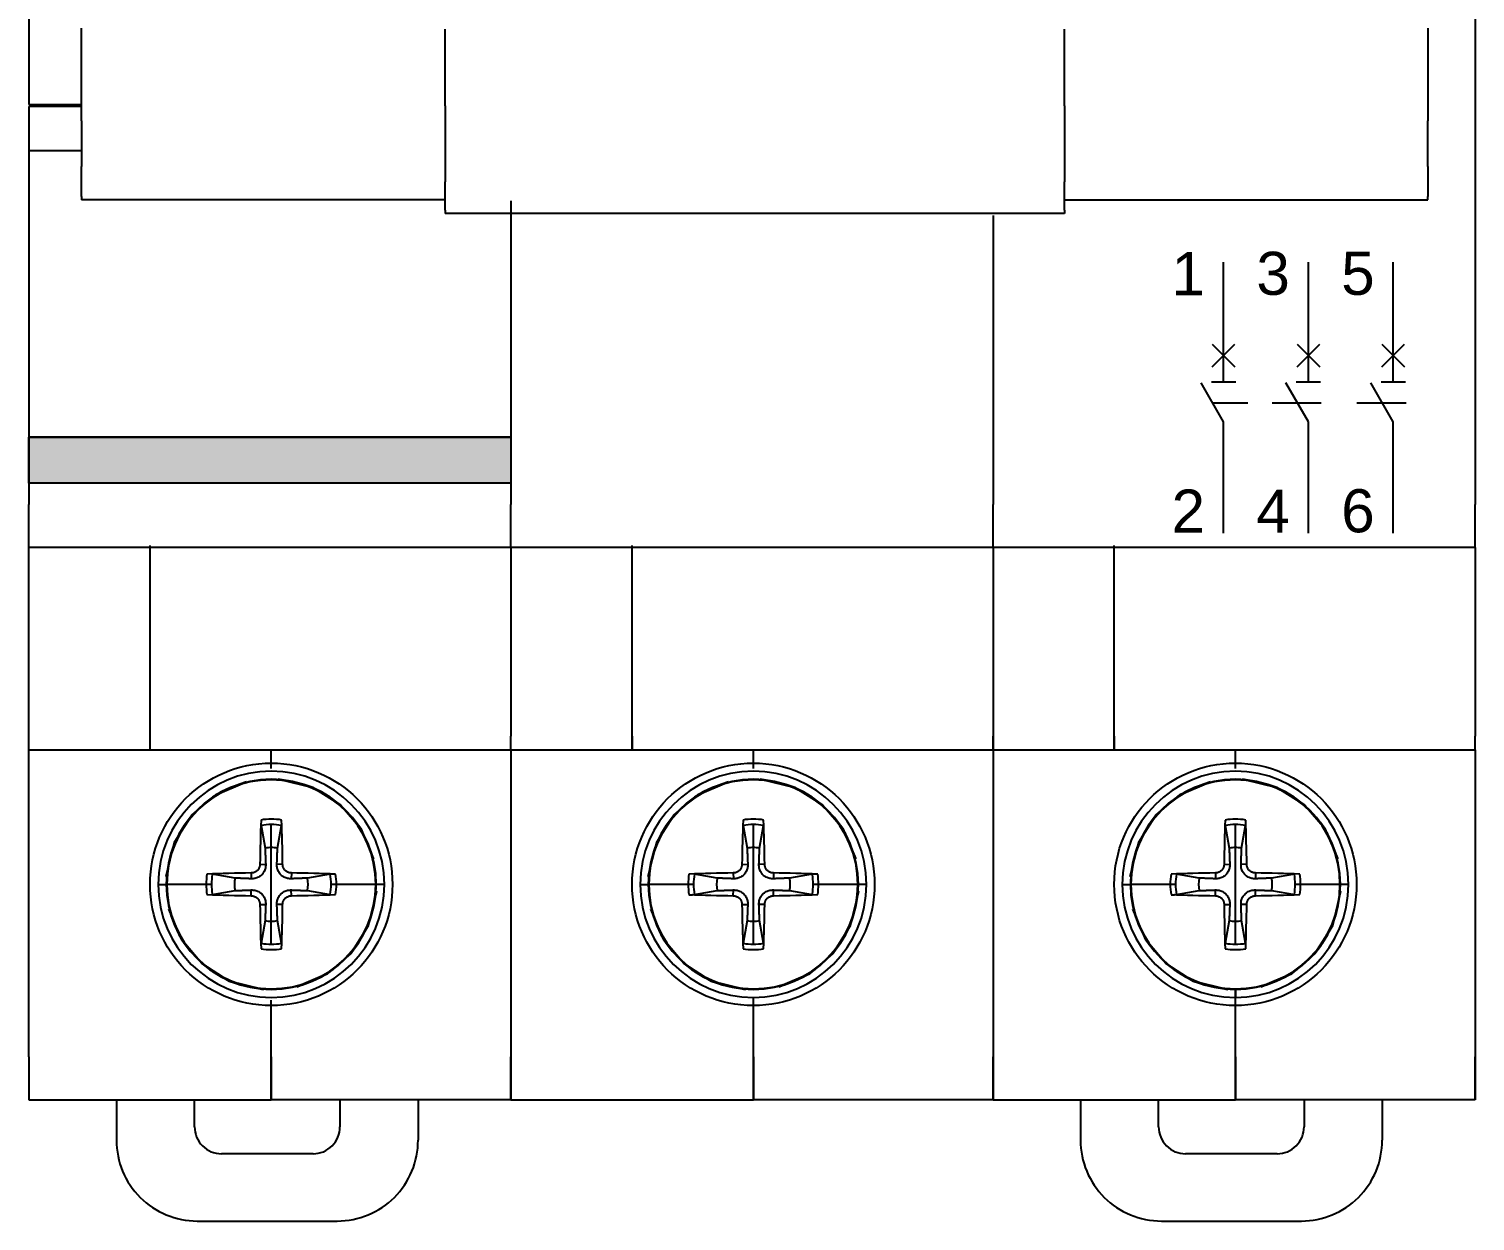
# Model space of a CAD drawing. Header units: inches. Extents: x 274.5 to 328.2, y 101.7 to 190.1.
# Drawn here: x 274.5 to 328.2, y 101.7 to 146 of the extents above; entities that cross this region are included whole.
import ezdxf

# ---------------------------------------------------------------- set-up
doc = ezdxf.new("R2010")
doc.units = ezdxf.units.IN
doc.header["$MEASUREMENT"] = 0
doc.styles.get("Standard").update_dxf_attribs({"font": 'arial.ttf'})

msp = doc.modelspace()

# ---------------------------------------------------------------- hatches: boundary and pattern name
msp.add_hatch(color=256).paths.add_polyline_path([(292.402, 130.838), (274.502, 130.838), (274.502, 129.138), (292.402, 129.138)])

# ---------------------------------------------------------------- linework, layer by layer
for p, q in [((274.502, 155.572), (274.502, 143.195)), ((328.202, 155.588), (328.202, 139.612)), ((276.452, 142.588), (276.452, 146.029)), ((289.952, 143.138), (289.952, 145.984)), ((312.952, 143.138), (312.952, 145.984)), ((326.452, 146.029), (326.452, 142.588)), ((274.502, 143.195), (276.452, 143.195)), ((274.502, 143.119), (274.502, 141.473)), ((276.452, 143.119), (274.502, 143.119)), ((289.952, 143.138), (289.952, 140.315)), ((312.952, 143.138), (312.952, 140.315)), ((276.452, 142.588), (276.452, 142.226)), ((326.452, 142.226), (326.452, 142.588)), ((276.452, 142.226), (276.452, 141.228)), ((326.452, 141.228), (326.452, 142.226)), ((276.452, 141.473), (274.502, 141.473)), ((274.502, 141.473), (274.502, 128.338)), ((274.502, 141.473), (274.502, 128.338)), ((276.452, 141.228), (276.452, 140.884)), ((276.452, 139.774), (276.452, 140.884)), ((326.452, 140.884), (326.452, 141.228)), ((326.452, 140.884), (326.452, 139.774)), ((289.952, 139.262), (289.952, 140.315)), ((312.952, 139.262), (312.952, 140.315)), ((276.452, 139.774), (276.452, 139.65)), ((289.952, 139.65), (276.452, 139.65)), ((312.952, 139.65), (326.452, 139.65)), ((326.452, 139.65), (326.452, 139.774)), ((289.952, 139.262), (289.952, 139.138)), ((312.952, 139.138), (289.952, 139.138)), ((292.402, 139.612), (292.402, 128.338)), ((292.402, 139.138), (292.402, 128.338)), ((292.402, 139.138), (292.402, 128.338)), ((312.952, 139.262), (312.952, 139.138)), ((328.202, 139.612), (328.202, 128.338)), ((310.302, 139.065), (310.302, 128.338)), ((318.863, 132.892), (318.863, 137.332)), ((322.013, 132.892), (322.013, 137.332)), ((325.163, 132.892), (325.163, 137.332)), ((328.202, 136.526), (328.202, 132.633)), ((318.445, 134.288), (319.282, 133.452)), ((318.445, 133.452), (319.282, 134.288)), ((321.595, 134.288), (322.432, 133.452)), ((321.595, 133.452), (322.432, 134.288)), ((324.745, 133.452), (325.582, 134.288)), ((324.745, 134.288), (325.582, 133.452)), ((318.863, 131.403), (318.026, 132.854)), ((318.413, 132.892), (319.313, 132.892)), ((322.013, 131.403), (321.176, 132.854)), ((321.563, 132.892), (322.463, 132.892)), ((325.163, 131.403), (324.326, 132.854)), ((324.713, 132.892), (325.613, 132.892)), ((319.766, 132.108), (318.457, 132.108)), ((322.491, 132.108), (320.666, 132.108)), ((325.641, 132.108), (323.816, 132.108)), ((318.863, 127.274), (318.863, 131.403)), ((322.013, 127.274), (322.013, 131.403)), ((325.163, 127.274), (325.163, 131.403)), ((292.402, 130.838), (274.502, 130.838)), ((274.502, 126.738), (274.502, 128.338)), ((274.502, 126.738), (274.502, 128.338)), ((292.402, 126.738), (292.402, 128.338)), ((292.402, 126.738), (292.402, 128.338)), ((292.402, 126.738), (292.402, 128.338)), ((310.302, 126.738), (310.302, 128.338)), ((328.202, 126.738), (328.202, 128.338)), ((274.502, 119.738), (274.502, 127.538)), ((292.402, 126.738), (274.502, 126.738)), ((279.002, 119.738), (279.002, 126.821)), ((292.402, 126.738), (292.402, 119.738)), ((310.302, 126.738), (292.402, 126.738)), ((296.902, 119.738), (296.902, 126.821)), ((310.302, 126.738), (310.302, 119.738)), ((328.202, 126.738), (310.302, 126.738)), ((314.802, 119.738), (314.802, 126.821)), ((328.202, 126.738), (328.202, 119.738)), ((274.502, 119.238), (274.502, 119.738)), ((274.502, 119.238), (274.502, 119.738)), ((274.502, 119.238), (274.502, 119.738)), ((274.502, 119.238), (279.002, 119.238)), ((274.502, 107.838), (274.502, 119.238)), ((279.002, 119.238), (279.002, 119.738)), ((279.002, 119.238), (292.402, 119.238)), ((283.502, 118.538), (283.502, 119.238)), ((292.402, 119.238), (292.402, 119.738)), ((292.402, 119.238), (292.402, 107.838)), ((292.402, 119.238), (296.902, 119.238)), ((296.902, 119.738), (296.902, 119.238)), ((296.902, 119.238), (296.902, 119.738)), ((296.902, 119.238), (310.302, 119.238)), ((301.402, 118.538), (301.402, 119.238)), ((310.302, 119.738), (310.302, 119.238)), ((310.302, 119.238), (310.302, 119.738)), ((310.302, 119.238), (310.302, 107.838)), ((310.302, 119.238), (314.802, 119.238)), ((314.802, 119.738), (314.802, 119.238)), ((314.802, 119.238), (314.802, 119.738)), ((314.802, 119.238), (328.202, 119.238)), ((319.302, 118.538), (319.302, 119.238)), ((328.202, 119.238), (328.202, 119.738)), ((328.202, 119.238), (328.202, 107.838)), ((283.126, 116.427), (283.27, 115.584)), ((283.502, 115.604), (283.502, 116.459)), ((283.734, 115.584), (283.878, 116.427)), ((301.026, 116.427), (301.17, 115.584)), ((301.402, 115.604), (301.402, 116.459)), ((301.634, 115.584), (301.778, 116.427)), ((318.926, 116.427), (319.07, 115.584)), ((319.302, 115.604), (319.302, 116.459)), ((319.534, 115.584), (319.678, 116.427)), ((283.502, 114.238), (283.502, 115.604)), ((301.402, 114.238), (301.402, 115.604)), ((319.302, 114.238), (319.302, 115.604)), ((283.08, 114.982), (283.294, 114.981)), ((283.924, 114.982), (283.71, 114.981)), ((300.98, 114.982), (301.194, 114.981)), ((301.824, 114.982), (301.61, 114.981)), ((318.88, 114.982), (319.094, 114.981)), ((319.724, 114.982), (319.51, 114.981)), ((282.155, 114.469), (281.313, 114.614)), ((282.758, 114.66), (282.759, 114.446)), ((284.246, 114.66), (284.245, 114.446)), ((285.691, 114.614), (284.848, 114.469)), ((300.055, 114.469), (299.213, 114.614)), ((300.658, 114.66), (300.659, 114.446)), ((302.146, 114.66), (302.145, 114.446)), ((303.591, 114.614), (302.748, 114.469)), ((317.955, 114.469), (317.113, 114.614)), ((318.558, 114.66), (318.559, 114.446)), ((320.046, 114.66), (320.045, 114.446)), ((321.491, 114.614), (320.648, 114.469)), ((279.302, 114.238), (279.602, 114.238)), ((281.082, 114.238), (279.622, 114.238)), ((281.281, 114.238), (281.082, 114.238)), ((281.313, 113.861), (282.155, 114.006)), ((282.758, 113.816), (282.759, 114.03)), ((283.502, 112.871), (283.502, 114.238)), ((284.246, 113.816), (284.245, 114.03)), ((284.848, 114.006), (285.691, 113.861)), ((285.922, 114.238), (285.723, 114.238)), ((287.381, 114.238), (285.922, 114.238)), ((287.702, 114.238), (287.402, 114.238)), ((297.202, 114.238), (297.502, 114.238)), ((298.982, 114.238), (297.522, 114.238)), ((299.181, 114.238), (298.982, 114.238)), ((299.213, 113.861), (300.055, 114.006)), ((300.658, 113.816), (300.659, 114.03)), ((301.402, 112.871), (301.402, 114.238)), ((302.146, 113.816), (302.145, 114.03)), ((302.748, 114.006), (303.591, 113.861)), ((303.822, 114.238), (303.623, 114.238)), ((305.281, 114.238), (303.822, 114.238)), ((305.602, 114.238), (305.302, 114.238)), ((315.102, 114.238), (315.402, 114.238)), ((316.882, 114.238), (315.422, 114.238)), ((317.081, 114.238), (316.882, 114.238)), ((317.113, 113.861), (317.955, 114.006)), ((318.558, 113.816), (318.559, 114.03)), ((319.302, 112.871), (319.302, 114.238)), ((320.046, 113.816), (320.045, 114.03)), ((320.648, 114.006), (321.491, 113.861)), ((321.722, 114.238), (321.523, 114.238)), ((323.181, 114.238), (321.722, 114.238)), ((323.502, 114.238), (323.202, 114.238)), ((283.08, 113.493), (283.294, 113.495)), ((283.924, 113.493), (283.71, 113.495)), ((300.98, 113.493), (301.194, 113.495)), ((301.824, 113.493), (301.61, 113.495)), ((318.88, 113.493), (319.094, 113.495)), ((319.724, 113.493), (319.51, 113.495)), ((283.27, 112.891), (283.126, 112.049)), ((283.502, 112.016), (283.502, 112.871)), ((283.878, 112.049), (283.734, 112.891)), ((301.17, 112.891), (301.026, 112.049)), ((301.402, 112.016), (301.402, 112.871)), ((301.778, 112.049), (301.634, 112.891)), ((319.07, 112.891), (318.926, 112.049)), ((319.302, 112.016), (319.302, 112.871)), ((319.678, 112.049), (319.534, 112.891)), ((319.302, 110.038), (319.302, 110.338)), ((319.302, 110.338), (319.302, 110.038)), ((283.502, 107.838), (283.502, 109.933)), ((301.402, 107.838), (301.402, 110.038)), ((319.302, 109.038), (319.302, 110.038)), ((319.302, 107.838), (319.302, 109.933)), ((274.502, 107.838), (274.502, 106.238)), ((274.502, 107.838), (274.502, 106.238)), ((283.502, 107.838), (283.502, 106.238)), ((283.502, 106.238), (283.502, 107.838)), ((292.402, 106.238), (292.402, 107.838)), ((292.402, 107.838), (292.402, 106.238)), ((301.402, 107.838), (301.402, 106.238)), ((301.402, 106.238), (301.402, 107.838)), ((310.302, 106.238), (310.302, 107.838)), ((310.302, 107.838), (310.302, 106.238)), ((319.302, 107.838), (319.302, 106.238)), ((319.302, 106.238), (319.302, 107.838)), ((328.202, 106.238), (328.202, 107.838)), ((328.202, 107.838), (328.202, 106.238)), ((274.502, 106.238), (283.502, 106.238)), ((277.752, 106.238), (277.752, 104.738)), ((280.652, 105.238), (280.652, 106.238)), ((292.402, 106.238), (283.502, 106.238)), ((286.052, 106.238), (286.052, 105.238)), ((288.952, 106.238), (288.952, 104.738)), ((292.402, 106.238), (301.402, 106.238)), ((310.302, 106.238), (301.402, 106.238)), ((310.302, 106.238), (319.302, 106.238)), ((313.552, 106.238), (313.552, 104.738)), ((316.452, 105.238), (316.452, 106.238)), ((328.202, 106.238), (319.302, 106.238)), ((321.852, 106.238), (321.852, 105.238)), ((324.752, 106.238), (324.752, 104.738)), ((285.052, 104.238), (281.652, 104.238)), ((320.852, 104.238), (317.452, 104.238)), ((280.752, 101.738), (285.952, 101.738)), ((316.552, 101.738), (321.752, 101.738))]:
    msp.add_line(p, q)
msp.add_lwpolyline([(274.502, 130.838), (292.402, 130.838), (292.402, 129.138), (274.502, 129.138)], close=True)
for points in [[(285.044, 117.837), (286.072, 117.193), (285.794, 117.393), (285.044, 117.837), (284.707, 117.946), (283.772, 118.145), (285.044, 117.837)], [(302.944, 117.837), (303.972, 117.193), (303.694, 117.393), (302.944, 117.837), (302.607, 117.946), (301.672, 118.145), (302.944, 117.837)], [(320.844, 117.837), (321.872, 117.193), (321.594, 117.393), (320.844, 117.837), (320.507, 117.946), (319.572, 118.145), (320.844, 117.837)], [(282.577, 118.043), (282.297, 117.946), (281.438, 117.566), (281.21, 117.393), (280.56, 116.822), (280.347, 116.53), (279.912, 115.802), (279.793, 115.442), (279.597, 114.536), (279.912, 115.802), (280.56, 116.822), (281.438, 117.566), (282.577, 118.043)], [(300.476, 118.043), (300.197, 117.946), (299.338, 117.566), (299.11, 117.393), (298.46, 116.822), (298.247, 116.53), (297.812, 115.802), (297.693, 115.442), (297.497, 114.536), (297.812, 115.802), (298.46, 116.822), (299.338, 117.566), (300.476, 118.043)], [(318.376, 118.043), (318.097, 117.946), (317.238, 117.566), (317.01, 117.393), (316.36, 116.822), (316.147, 116.53), (315.711, 115.802), (315.593, 115.442), (315.397, 114.536), (315.711, 115.802), (316.36, 116.822), (317.238, 117.566), (318.376, 118.043)], [(286.657, 116.53), (286.072, 117.193), (286.821, 116.317), (286.657, 116.53)], [(304.557, 116.53), (303.972, 117.193), (304.72, 116.317), (304.557, 116.53)], [(322.457, 116.53), (321.872, 117.193), (322.62, 116.317), (322.457, 116.53)], [(287.303, 115.18), (287.211, 115.442), (286.821, 116.317), (287.303, 115.18)], [(305.203, 115.18), (305.111, 115.442), (304.72, 116.317), (305.203, 115.18)], [(323.103, 115.18), (323.011, 115.442), (322.62, 116.317), (323.103, 115.18)], [(283.27, 115.584), (283.272, 115.542), (283.273, 115.503), (283.275, 115.466), (283.276, 115.431), (283.277, 115.397), (283.279, 115.365), (283.28, 115.335), (283.281, 115.306), (283.282, 115.279), (283.283, 115.253), (283.284, 115.228), (283.285, 115.204), (283.286, 115.181), (283.287, 115.159), (283.288, 115.138), (283.288, 115.117), (283.289, 115.098), (283.29, 115.079), (283.291, 115.061), (283.291, 115.044), (283.292, 115.027), (283.293, 115.011), (283.293, 114.996), (283.294, 114.981)], [(283.71, 114.981), (283.71, 114.996), (283.711, 115.011), (283.712, 115.027), (283.712, 115.044), (283.713, 115.061), (283.714, 115.079), (283.714, 115.098), (283.715, 115.117), (283.716, 115.138), (283.717, 115.159), (283.718, 115.181), (283.719, 115.204), (283.72, 115.228), (283.72, 115.253), (283.722, 115.279), (283.723, 115.306), (283.724, 115.335), (283.725, 115.365), (283.726, 115.397), (283.728, 115.431), (283.729, 115.466), (283.73, 115.503), (283.732, 115.542), (283.734, 115.584)], [(301.17, 115.584), (301.172, 115.542), (301.173, 115.503), (301.175, 115.466), (301.176, 115.431), (301.177, 115.397), (301.179, 115.365), (301.18, 115.335), (301.181, 115.306), (301.182, 115.279), (301.183, 115.253), (301.184, 115.228), (301.185, 115.204), (301.186, 115.181), (301.187, 115.159), (301.188, 115.138), (301.188, 115.117), (301.189, 115.098), (301.19, 115.079), (301.191, 115.061), (301.191, 115.044), (301.192, 115.027), (301.193, 115.011), (301.193, 114.996), (301.194, 114.981)], [(301.61, 114.981), (301.61, 114.996), (301.611, 115.011), (301.612, 115.027), (301.612, 115.044), (301.613, 115.061), (301.614, 115.079), (301.614, 115.098), (301.615, 115.117), (301.616, 115.138), (301.617, 115.159), (301.618, 115.181), (301.619, 115.204), (301.62, 115.228), (301.62, 115.253), (301.622, 115.279), (301.623, 115.306), (301.624, 115.335), (301.625, 115.365), (301.626, 115.397), (301.628, 115.431), (301.629, 115.466), (301.63, 115.503), (301.632, 115.542), (301.634, 115.584)], [(319.07, 115.584), (319.072, 115.542), (319.073, 115.503), (319.075, 115.466), (319.076, 115.431), (319.077, 115.397), (319.079, 115.365), (319.08, 115.335), (319.081, 115.306), (319.082, 115.279), (319.083, 115.253), (319.084, 115.228), (319.085, 115.204), (319.086, 115.181), (319.087, 115.159), (319.088, 115.138), (319.088, 115.117), (319.089, 115.098), (319.09, 115.079), (319.091, 115.061), (319.091, 115.044), (319.092, 115.027), (319.093, 115.011), (319.093, 114.996), (319.094, 114.981)], [(319.51, 114.981), (319.51, 114.996), (319.511, 115.011), (319.512, 115.027), (319.512, 115.044), (319.513, 115.061), (319.514, 115.079), (319.514, 115.098), (319.515, 115.117), (319.516, 115.138), (319.517, 115.159), (319.518, 115.181), (319.519, 115.204), (319.52, 115.228), (319.52, 115.253), (319.522, 115.279), (319.523, 115.306), (319.524, 115.335), (319.525, 115.365), (319.526, 115.397), (319.528, 115.431), (319.529, 115.466), (319.53, 115.503), (319.532, 115.542), (319.534, 115.584)], [(283.08, 114.982), (283.079, 114.962), (283.077, 114.941), (283.073, 114.92), (283.068, 114.9), (283.062, 114.879), (283.054, 114.859), (283.045, 114.84), (283.035, 114.821), (283.024, 114.803), (283.011, 114.786), (282.998, 114.77), (282.984, 114.755), (282.969, 114.741), (282.953, 114.728), (282.936, 114.716), (282.918, 114.705), (282.9, 114.694), (282.88, 114.685), (282.86, 114.678), (282.84, 114.671), (282.819, 114.666), (282.799, 114.663), (282.778, 114.66), (282.758, 114.66)], [(283.294, 114.981), (283.294, 114.946), (283.292, 114.911), (283.288, 114.877), (283.281, 114.844), (283.273, 114.811), (283.262, 114.779), (283.249, 114.746), (283.233, 114.713), (283.214, 114.681), (283.193, 114.65), (283.17, 114.621), (283.145, 114.595), (283.118, 114.57), (283.089, 114.547), (283.058, 114.525), (283.026, 114.507), (282.993, 114.491), (282.96, 114.477), (282.928, 114.467), (282.896, 114.458), (282.862, 114.452), (282.828, 114.448), (282.793, 114.446), (282.759, 114.446)], [(284.245, 114.446), (284.21, 114.446), (284.176, 114.448), (284.141, 114.452), (284.108, 114.458), (284.076, 114.467), (284.043, 114.477), (284.01, 114.491), (283.977, 114.507), (283.945, 114.525), (283.914, 114.547), (283.885, 114.57), (283.859, 114.595), (283.834, 114.621), (283.811, 114.65), (283.79, 114.681), (283.771, 114.713), (283.755, 114.746), (283.741, 114.779), (283.731, 114.811), (283.722, 114.844), (283.716, 114.877), (283.712, 114.911), (283.71, 114.946), (283.71, 114.981)], [(284.246, 114.66), (284.226, 114.66), (284.205, 114.663), (284.185, 114.666), (284.164, 114.671), (284.144, 114.678), (284.124, 114.685), (284.104, 114.694), (284.085, 114.704), (284.067, 114.716), (284.05, 114.728), (284.034, 114.741), (284.019, 114.755), (284.006, 114.77), (283.992, 114.786), (283.98, 114.803), (283.969, 114.821), (283.958, 114.84), (283.949, 114.859), (283.942, 114.879), (283.935, 114.9), (283.931, 114.92), (283.927, 114.941), (283.925, 114.962), (283.924, 114.982)], [(300.98, 114.982), (300.979, 114.962), (300.977, 114.941), (300.973, 114.92), (300.968, 114.9), (300.962, 114.879), (300.954, 114.859), (300.945, 114.84), (300.935, 114.821), (300.924, 114.803), (300.911, 114.786), (300.898, 114.77), (300.884, 114.755), (300.869, 114.741), (300.853, 114.728), (300.836, 114.716), (300.818, 114.705), (300.8, 114.694), (300.78, 114.685), (300.76, 114.678), (300.74, 114.671), (300.719, 114.666), (300.699, 114.663), (300.678, 114.66), (300.658, 114.66)], [(301.194, 114.981), (301.194, 114.946), (301.192, 114.911), (301.188, 114.877), (301.181, 114.844), (301.173, 114.811), (301.162, 114.779), (301.149, 114.746), (301.133, 114.713), (301.114, 114.681), (301.093, 114.65), (301.07, 114.621), (301.045, 114.595), (301.018, 114.57), (300.989, 114.547), (300.958, 114.525), (300.926, 114.507), (300.893, 114.491), (300.86, 114.477), (300.828, 114.467), (300.796, 114.458), (300.762, 114.452), (300.728, 114.448), (300.693, 114.446), (300.659, 114.446)], [(302.145, 114.446), (302.11, 114.446), (302.076, 114.448), (302.041, 114.452), (302.008, 114.458), (301.976, 114.467), (301.943, 114.477), (301.91, 114.491), (301.877, 114.507), (301.845, 114.525), (301.814, 114.547), (301.785, 114.57), (301.759, 114.595), (301.734, 114.621), (301.711, 114.65), (301.69, 114.681), (301.671, 114.713), (301.655, 114.746), (301.641, 114.779), (301.631, 114.811), (301.622, 114.844), (301.616, 114.877), (301.612, 114.911), (301.61, 114.946), (301.61, 114.981)], [(302.146, 114.66), (302.126, 114.66), (302.105, 114.663), (302.085, 114.666), (302.064, 114.671), (302.044, 114.678), (302.024, 114.685), (302.004, 114.694), (301.985, 114.704), (301.967, 114.716), (301.95, 114.728), (301.934, 114.741), (301.919, 114.755), (301.906, 114.77), (301.892, 114.786), (301.88, 114.803), (301.869, 114.821), (301.858, 114.84), (301.849, 114.859), (301.842, 114.879), (301.835, 114.9), (301.831, 114.92), (301.827, 114.941), (301.825, 114.962), (301.824, 114.982)], [(318.88, 114.982), (318.879, 114.962), (318.877, 114.941), (318.873, 114.92), (318.868, 114.9), (318.862, 114.879), (318.854, 114.859), (318.845, 114.84), (318.835, 114.821), (318.824, 114.803), (318.811, 114.786), (318.798, 114.77), (318.784, 114.755), (318.769, 114.741), (318.753, 114.728), (318.736, 114.716), (318.718, 114.705), (318.7, 114.694), (318.68, 114.685), (318.66, 114.678), (318.64, 114.671), (318.619, 114.666), (318.599, 114.663), (318.578, 114.66), (318.558, 114.66)], [(319.094, 114.981), (319.094, 114.946), (319.092, 114.911), (319.088, 114.877), (319.081, 114.844), (319.073, 114.811), (319.062, 114.779), (319.049, 114.746), (319.033, 114.713), (319.014, 114.681), (318.993, 114.65), (318.97, 114.621), (318.945, 114.595), (318.918, 114.57), (318.889, 114.547), (318.858, 114.525), (318.826, 114.507), (318.793, 114.491), (318.76, 114.477), (318.728, 114.467), (318.696, 114.458), (318.662, 114.452), (318.628, 114.448), (318.593, 114.446), (318.559, 114.446)], [(320.045, 114.446), (320.01, 114.446), (319.976, 114.448), (319.941, 114.452), (319.908, 114.458), (319.876, 114.467), (319.843, 114.477), (319.81, 114.491), (319.777, 114.507), (319.745, 114.525), (319.714, 114.547), (319.685, 114.57), (319.659, 114.595), (319.634, 114.621), (319.611, 114.65), (319.59, 114.681), (319.571, 114.713), (319.555, 114.746), (319.541, 114.779), (319.531, 114.811), (319.522, 114.844), (319.516, 114.877), (319.512, 114.911), (319.51, 114.946), (319.51, 114.981)], [(320.046, 114.66), (320.026, 114.66), (320.005, 114.663), (319.985, 114.666), (319.964, 114.671), (319.944, 114.678), (319.924, 114.685), (319.904, 114.694), (319.885, 114.704), (319.867, 114.716), (319.85, 114.728), (319.834, 114.741), (319.819, 114.755), (319.806, 114.77), (319.792, 114.786), (319.78, 114.803), (319.769, 114.821), (319.758, 114.84), (319.749, 114.859), (319.742, 114.879), (319.735, 114.9), (319.731, 114.92), (319.727, 114.941), (319.725, 114.962), (319.724, 114.982)], [(282.759, 114.446), (282.744, 114.446), (282.728, 114.447), (282.712, 114.448), (282.696, 114.448), (282.678, 114.449), (282.66, 114.45), (282.641, 114.45), (282.622, 114.451), (282.602, 114.452), (282.581, 114.453), (282.559, 114.454), (282.536, 114.454), (282.512, 114.455), (282.487, 114.456), (282.461, 114.457), (282.433, 114.458), (282.404, 114.46), (282.374, 114.461), (282.342, 114.462), (282.309, 114.463), (282.274, 114.465), (282.236, 114.466), (282.197, 114.468), (282.155, 114.469)], [(284.848, 114.469), (284.807, 114.468), (284.767, 114.466), (284.73, 114.465), (284.695, 114.463), (284.661, 114.462), (284.63, 114.461), (284.599, 114.46), (284.571, 114.458), (284.543, 114.457), (284.517, 114.456), (284.492, 114.455), (284.468, 114.454), (284.445, 114.454), (284.423, 114.453), (284.402, 114.452), (284.382, 114.451), (284.362, 114.45), (284.343, 114.45), (284.325, 114.449), (284.308, 114.448), (284.291, 114.448), (284.275, 114.447), (284.26, 114.446), (284.245, 114.446)], [(285.891, 114.62), (285.882, 114.62), (285.872, 114.621), (285.862, 114.621), (285.852, 114.621), (285.842, 114.621), (285.833, 114.621), (285.823, 114.621), (285.813, 114.621), (285.803, 114.621), (285.794, 114.621), (285.784, 114.621), (285.775, 114.62), (285.767, 114.62), (285.758, 114.62), (285.749, 114.619), (285.741, 114.619), (285.733, 114.618), (285.726, 114.618), (285.719, 114.617), (285.713, 114.617), (285.707, 114.616), (285.701, 114.615), (285.696, 114.615), (285.691, 114.614)], [(300.659, 114.446), (300.644, 114.446), (300.628, 114.447), (300.612, 114.448), (300.596, 114.448), (300.578, 114.449), (300.56, 114.45), (300.541, 114.45), (300.522, 114.451), (300.502, 114.452), (300.481, 114.453), (300.459, 114.454), (300.436, 114.454), (300.412, 114.455), (300.387, 114.456), (300.361, 114.457), (300.333, 114.458), (300.304, 114.46), (300.274, 114.461), (300.242, 114.462), (300.209, 114.463), (300.174, 114.465), (300.136, 114.466), (300.097, 114.468), (300.055, 114.469)], [(302.748, 114.469), (302.707, 114.468), (302.667, 114.466), (302.63, 114.465), (302.595, 114.463), (302.561, 114.462), (302.53, 114.461), (302.499, 114.46), (302.471, 114.458), (302.443, 114.457), (302.417, 114.456), (302.392, 114.455), (302.368, 114.454), (302.345, 114.454), (302.323, 114.453), (302.302, 114.452), (302.282, 114.451), (302.262, 114.45), (302.243, 114.45), (302.225, 114.449), (302.208, 114.448), (302.191, 114.448), (302.175, 114.447), (302.16, 114.446), (302.145, 114.446)], [(303.791, 114.62), (303.782, 114.62), (303.772, 114.621), (303.762, 114.621), (303.752, 114.621), (303.742, 114.621), (303.733, 114.621), (303.723, 114.621), (303.713, 114.621), (303.703, 114.621), (303.694, 114.621), (303.684, 114.621), (303.675, 114.62), (303.667, 114.62), (303.658, 114.62), (303.649, 114.619), (303.641, 114.619), (303.633, 114.618), (303.626, 114.618), (303.619, 114.617), (303.613, 114.617), (303.607, 114.616), (303.601, 114.615), (303.596, 114.615), (303.591, 114.614)], [(318.559, 114.446), (318.544, 114.446), (318.528, 114.447), (318.512, 114.448), (318.496, 114.448), (318.478, 114.449), (318.46, 114.45), (318.441, 114.45), (318.422, 114.451), (318.402, 114.452), (318.381, 114.453), (318.359, 114.454), (318.336, 114.454), (318.312, 114.455), (318.287, 114.456), (318.261, 114.457), (318.233, 114.458), (318.204, 114.46), (318.174, 114.461), (318.142, 114.462), (318.109, 114.463), (318.074, 114.465), (318.036, 114.466), (317.997, 114.468), (317.955, 114.469)], [(320.648, 114.469), (320.607, 114.468), (320.567, 114.466), (320.53, 114.465), (320.495, 114.463), (320.461, 114.462), (320.43, 114.461), (320.399, 114.46), (320.371, 114.458), (320.343, 114.457), (320.317, 114.456), (320.292, 114.455), (320.268, 114.454), (320.245, 114.454), (320.223, 114.453), (320.202, 114.452), (320.182, 114.451), (320.162, 114.45), (320.143, 114.45), (320.125, 114.449), (320.108, 114.448), (320.091, 114.448), (320.075, 114.447), (320.06, 114.446), (320.045, 114.446)], [(282.155, 114.006), (282.197, 114.008), (282.236, 114.009), (282.274, 114.011), (282.309, 114.012), (282.342, 114.013), (282.374, 114.015), (282.404, 114.016), (282.433, 114.017), (282.461, 114.018), (282.487, 114.019), (282.512, 114.02), (282.536, 114.021), (282.559, 114.022), (282.581, 114.023), (282.602, 114.024), (282.622, 114.024), (282.641, 114.025), (282.66, 114.026), (282.678, 114.026), (282.696, 114.027), (282.712, 114.028), (282.728, 114.028), (282.744, 114.029), (282.759, 114.03)], [(282.759, 114.03), (282.793, 114.03), (282.828, 114.028), (282.862, 114.023), (282.896, 114.017), (282.928, 114.009), (282.96, 113.998), (282.993, 113.985), (283.026, 113.969), (283.058, 113.95), (283.089, 113.929), (283.118, 113.905), (283.145, 113.881), (283.17, 113.854), (283.193, 113.825), (283.214, 113.794), (283.233, 113.762), (283.249, 113.729), (283.262, 113.696), (283.273, 113.664), (283.281, 113.632), (283.288, 113.598), (283.292, 113.564), (283.294, 113.529), (283.294, 113.495)], [(283.71, 113.495), (283.71, 113.529), (283.712, 113.564), (283.716, 113.598), (283.722, 113.632), (283.731, 113.664), (283.741, 113.696), (283.755, 113.729), (283.771, 113.762), (283.79, 113.794), (283.811, 113.825), (283.834, 113.854), (283.859, 113.881), (283.885, 113.905), (283.914, 113.929), (283.945, 113.95), (283.977, 113.969), (284.01, 113.985), (284.043, 113.998), (284.076, 114.009), (284.108, 114.017), (284.141, 114.023), (284.176, 114.028), (284.21, 114.03), (284.245, 114.03)], [(284.245, 114.03), (284.26, 114.029), (284.275, 114.028), (284.291, 114.028), (284.308, 114.027), (284.325, 114.026), (284.343, 114.026), (284.362, 114.025), (284.382, 114.024), (284.402, 114.024), (284.423, 114.023), (284.445, 114.022), (284.468, 114.021), (284.492, 114.02), (284.517, 114.019), (284.543, 114.018), (284.571, 114.017), (284.599, 114.016), (284.63, 114.015), (284.661, 114.013), (284.695, 114.012), (284.73, 114.011), (284.767, 114.009), (284.807, 114.008), (284.848, 114.006)], [(284.445, 110.436), (284.707, 110.528), (285.582, 110.919), (285.794, 111.082), (286.458, 111.667), (286.657, 111.945), (287.102, 112.695), (287.211, 113.032), (287.409, 113.967), (287.102, 112.695), (286.458, 111.667), (285.582, 110.919), (284.445, 110.436)], [(299.012, 113.855), (299.022, 113.855), (299.032, 113.855), (299.042, 113.855), (299.052, 113.854), (299.061, 113.854), (299.071, 113.854), (299.08, 113.854), (299.09, 113.854), (299.1, 113.854), (299.11, 113.855), (299.119, 113.855), (299.128, 113.855), (299.137, 113.855), (299.146, 113.856), (299.154, 113.856), (299.162, 113.856), (299.17, 113.857), (299.178, 113.857), (299.184, 113.858), (299.191, 113.859), (299.197, 113.859), (299.203, 113.86), (299.208, 113.861), (299.213, 113.861)], [(300.055, 114.006), (300.097, 114.008), (300.136, 114.009), (300.174, 114.011), (300.209, 114.012), (300.242, 114.013), (300.274, 114.015), (300.304, 114.016), (300.333, 114.017), (300.361, 114.018), (300.387, 114.019), (300.412, 114.02), (300.436, 114.021), (300.459, 114.022), (300.481, 114.023), (300.502, 114.024), (300.522, 114.024), (300.541, 114.025), (300.56, 114.026), (300.578, 114.026), (300.596, 114.027), (300.612, 114.028), (300.628, 114.028), (300.644, 114.029), (300.659, 114.03)], [(300.659, 114.03), (300.693, 114.03), (300.728, 114.028), (300.762, 114.023), (300.796, 114.017), (300.828, 114.009), (300.86, 113.998), (300.893, 113.985), (300.926, 113.969), (300.958, 113.95), (300.989, 113.929), (301.018, 113.905), (301.045, 113.881), (301.07, 113.854), (301.093, 113.825), (301.114, 113.794), (301.133, 113.762), (301.149, 113.729), (301.162, 113.696), (301.173, 113.664), (301.181, 113.632), (301.188, 113.598), (301.192, 113.564), (301.194, 113.529), (301.194, 113.495)], [(301.61, 113.495), (301.61, 113.529), (301.612, 113.564), (301.616, 113.598), (301.622, 113.632), (301.631, 113.664), (301.641, 113.696), (301.655, 113.729), (301.671, 113.762), (301.69, 113.794), (301.711, 113.825), (301.734, 113.854), (301.759, 113.881), (301.785, 113.905), (301.814, 113.929), (301.845, 113.95), (301.877, 113.969), (301.91, 113.985), (301.943, 113.998), (301.976, 114.009), (302.008, 114.017), (302.041, 114.023), (302.076, 114.028), (302.11, 114.03), (302.145, 114.03)], [(302.145, 114.03), (302.16, 114.029), (302.175, 114.028), (302.191, 114.028), (302.208, 114.027), (302.225, 114.026), (302.243, 114.026), (302.262, 114.025), (302.282, 114.024), (302.302, 114.024), (302.323, 114.023), (302.345, 114.022), (302.368, 114.021), (302.392, 114.02), (302.417, 114.019), (302.443, 114.018), (302.471, 114.017), (302.499, 114.016), (302.53, 114.015), (302.561, 114.013), (302.595, 114.012), (302.63, 114.011), (302.667, 114.009), (302.707, 114.008), (302.748, 114.006)], [(302.345, 110.436), (302.607, 110.528), (303.482, 110.919), (303.694, 111.082), (304.357, 111.667), (304.557, 111.945), (305.002, 112.695), (305.111, 113.032), (305.309, 113.967), (305.002, 112.695), (304.357, 111.667), (303.482, 110.919), (302.345, 110.436)], [(316.912, 113.855), (316.922, 113.855), (316.932, 113.855), (316.942, 113.855), (316.952, 113.854), (316.961, 113.854), (316.971, 113.854), (316.98, 113.854), (316.99, 113.854), (317, 113.854), (317.01, 113.855), (317.019, 113.855), (317.028, 113.855), (317.037, 113.855), (317.046, 113.856), (317.054, 113.856), (317.062, 113.856), (317.07, 113.857), (317.078, 113.857), (317.084, 113.858), (317.091, 113.859), (317.097, 113.859), (317.103, 113.86), (317.108, 113.861), (317.113, 113.861)], [(317.955, 114.006), (317.997, 114.008), (318.036, 114.009), (318.074, 114.011), (318.109, 114.012), (318.142, 114.013), (318.174, 114.015), (318.204, 114.016), (318.233, 114.017), (318.261, 114.018), (318.287, 114.019), (318.312, 114.02), (318.336, 114.021), (318.359, 114.022), (318.381, 114.023), (318.402, 114.024), (318.422, 114.024), (318.441, 114.025), (318.46, 114.026), (318.478, 114.026), (318.496, 114.027), (318.512, 114.028), (318.528, 114.028), (318.544, 114.029), (318.559, 114.03)], [(318.559, 114.03), (318.593, 114.03), (318.628, 114.028), (318.662, 114.023), (318.696, 114.017), (318.728, 114.009), (318.76, 113.998), (318.793, 113.985), (318.826, 113.969), (318.858, 113.95), (318.889, 113.929), (318.918, 113.905), (318.945, 113.881), (318.97, 113.854), (318.993, 113.825), (319.014, 113.794), (319.033, 113.762), (319.049, 113.729), (319.062, 113.696), (319.073, 113.664), (319.081, 113.632), (319.088, 113.598), (319.092, 113.564), (319.094, 113.529), (319.094, 113.495)], [(319.51, 113.495), (319.51, 113.529), (319.512, 113.564), (319.516, 113.598), (319.522, 113.632), (319.531, 113.664), (319.541, 113.696), (319.555, 113.729), (319.571, 113.762), (319.59, 113.794), (319.611, 113.825), (319.634, 113.854), (319.659, 113.881), (319.685, 113.905), (319.714, 113.929), (319.745, 113.95), (319.777, 113.969), (319.81, 113.985), (319.843, 113.998), (319.876, 114.009), (319.908, 114.017), (319.941, 114.023), (319.976, 114.028), (320.01, 114.03), (320.045, 114.03)], [(320.045, 114.03), (320.06, 114.029), (320.075, 114.028), (320.091, 114.028), (320.108, 114.027), (320.125, 114.026), (320.143, 114.026), (320.162, 114.025), (320.182, 114.024), (320.202, 114.024), (320.223, 114.023), (320.245, 114.022), (320.268, 114.021), (320.292, 114.02), (320.317, 114.019), (320.343, 114.018), (320.371, 114.017), (320.399, 114.016), (320.43, 114.015), (320.461, 114.013), (320.495, 114.012), (320.53, 114.011), (320.567, 114.009), (320.607, 114.008), (320.648, 114.006)], [(320.245, 110.436), (320.507, 110.528), (321.382, 110.919), (321.594, 111.082), (322.257, 111.667), (322.457, 111.945), (322.902, 112.695), (323.011, 113.032), (323.209, 113.967), (322.902, 112.695), (322.257, 111.667), (321.382, 110.919), (320.245, 110.436)], [(279.697, 113.311), (279.793, 113.032), (280.174, 112.174), (279.697, 113.311)], [(282.758, 113.816), (282.778, 113.815), (282.798, 113.813), (282.819, 113.809), (282.84, 113.804), (282.86, 113.798), (282.88, 113.79), (282.899, 113.781), (282.918, 113.771), (282.936, 113.76), (282.953, 113.747), (282.969, 113.734), (282.984, 113.72), (282.998, 113.705), (283.011, 113.689), (283.024, 113.672), (283.035, 113.654), (283.045, 113.636), (283.054, 113.616), (283.062, 113.596), (283.068, 113.576), (283.073, 113.555), (283.077, 113.534), (283.079, 113.514), (283.08, 113.493)], [(283.294, 113.495), (283.293, 113.48), (283.293, 113.464), (283.292, 113.448), (283.291, 113.431), (283.291, 113.414), (283.29, 113.396), (283.289, 113.377), (283.288, 113.358), (283.288, 113.338), (283.287, 113.317), (283.286, 113.295), (283.285, 113.272), (283.284, 113.248), (283.283, 113.223), (283.282, 113.196), (283.281, 113.169), (283.28, 113.14), (283.279, 113.11), (283.277, 113.078), (283.276, 113.045), (283.275, 113.009), (283.273, 112.972), (283.272, 112.933), (283.27, 112.891)], [(283.734, 112.891), (283.732, 112.933), (283.73, 112.972), (283.729, 113.009), (283.728, 113.045), (283.726, 113.078), (283.725, 113.11), (283.724, 113.14), (283.723, 113.169), (283.722, 113.196), (283.72, 113.223), (283.72, 113.248), (283.719, 113.272), (283.718, 113.295), (283.717, 113.317), (283.716, 113.338), (283.715, 113.358), (283.714, 113.377), (283.714, 113.396), (283.713, 113.414), (283.712, 113.431), (283.712, 113.448), (283.711, 113.464), (283.71, 113.48), (283.71, 113.495)], [(283.924, 113.493), (283.925, 113.514), (283.927, 113.534), (283.93, 113.555), (283.935, 113.576), (283.942, 113.596), (283.949, 113.616), (283.958, 113.635), (283.969, 113.654), (283.98, 113.672), (283.992, 113.689), (284.006, 113.705), (284.019, 113.72), (284.034, 113.734), (284.05, 113.747), (284.067, 113.759), (284.085, 113.771), (284.104, 113.781), (284.123, 113.79), (284.143, 113.798), (284.164, 113.804), (284.184, 113.809), (284.205, 113.813), (284.226, 113.815), (284.246, 113.816)], [(297.597, 113.311), (297.693, 113.032), (298.074, 112.174), (297.597, 113.311)], [(300.658, 113.816), (300.678, 113.815), (300.698, 113.813), (300.719, 113.809), (300.74, 113.804), (300.76, 113.798), (300.78, 113.79), (300.799, 113.781), (300.818, 113.771), (300.836, 113.76), (300.853, 113.747), (300.869, 113.734), (300.884, 113.72), (300.898, 113.705), (300.911, 113.689), (300.924, 113.672), (300.935, 113.654), (300.945, 113.636), (300.954, 113.616), (300.962, 113.596), (300.968, 113.576), (300.973, 113.555), (300.977, 113.534), (300.979, 113.514), (300.98, 113.493)], [(301.194, 113.495), (301.193, 113.48), (301.193, 113.464), (301.192, 113.448), (301.191, 113.431), (301.191, 113.414), (301.19, 113.396), (301.189, 113.377), (301.188, 113.358), (301.188, 113.338), (301.187, 113.317), (301.186, 113.295), (301.185, 113.272), (301.184, 113.248), (301.183, 113.223), (301.182, 113.196), (301.181, 113.169), (301.18, 113.14), (301.179, 113.11), (301.177, 113.078), (301.176, 113.045), (301.175, 113.009), (301.173, 112.972), (301.172, 112.933), (301.17, 112.891)], [(301.634, 112.891), (301.632, 112.933), (301.63, 112.972), (301.629, 113.009), (301.628, 113.045), (301.626, 113.078), (301.625, 113.11), (301.624, 113.14), (301.623, 113.169), (301.622, 113.196), (301.62, 113.223), (301.62, 113.248), (301.619, 113.272), (301.618, 113.295), (301.617, 113.317), (301.616, 113.338), (301.615, 113.358), (301.614, 113.377), (301.614, 113.396), (301.613, 113.414), (301.612, 113.431), (301.612, 113.448), (301.611, 113.464), (301.61, 113.48), (301.61, 113.495)], [(301.824, 113.493), (301.825, 113.514), (301.827, 113.534), (301.83, 113.555), (301.835, 113.576), (301.842, 113.596), (301.849, 113.616), (301.858, 113.635), (301.869, 113.654), (301.88, 113.672), (301.892, 113.689), (301.906, 113.705), (301.919, 113.72), (301.934, 113.734), (301.95, 113.747), (301.967, 113.759), (301.985, 113.771), (302.004, 113.781), (302.023, 113.79), (302.043, 113.798), (302.064, 113.804), (302.084, 113.809), (302.105, 113.813), (302.126, 113.815), (302.146, 113.816)], [(315.497, 113.311), (315.593, 113.032), (315.974, 112.174), (315.497, 113.311)], [(318.558, 113.816), (318.578, 113.815), (318.598, 113.813), (318.619, 113.809), (318.64, 113.804), (318.66, 113.798), (318.68, 113.79), (318.699, 113.781), (318.718, 113.771), (318.736, 113.76), (318.753, 113.747), (318.769, 113.734), (318.784, 113.72), (318.798, 113.705), (318.811, 113.689), (318.824, 113.672), (318.835, 113.654), (318.845, 113.636), (318.854, 113.616), (318.862, 113.596), (318.868, 113.576), (318.873, 113.555), (318.877, 113.534), (318.879, 113.514), (318.88, 113.493)], [(319.094, 113.495), (319.093, 113.48), (319.093, 113.464), (319.092, 113.448), (319.091, 113.431), (319.091, 113.414), (319.09, 113.396), (319.089, 113.377), (319.088, 113.358), (319.088, 113.338), (319.087, 113.317), (319.086, 113.295), (319.085, 113.272), (319.084, 113.248), (319.083, 113.223), (319.082, 113.196), (319.081, 113.169), (319.08, 113.14), (319.079, 113.11), (319.077, 113.078), (319.076, 113.045), (319.075, 113.009), (319.073, 112.972), (319.072, 112.933), (319.07, 112.891)], [(319.534, 112.891), (319.532, 112.933), (319.53, 112.972), (319.529, 113.009), (319.528, 113.045), (319.526, 113.078), (319.525, 113.11), (319.524, 113.14), (319.523, 113.169), (319.522, 113.196), (319.52, 113.223), (319.52, 113.248), (319.519, 113.272), (319.518, 113.295), (319.517, 113.317), (319.516, 113.338), (319.515, 113.358), (319.514, 113.377), (319.514, 113.396), (319.513, 113.414), (319.512, 113.431), (319.512, 113.448), (319.511, 113.464), (319.51, 113.48), (319.51, 113.495)], [(319.724, 113.493), (319.725, 113.514), (319.727, 113.534), (319.73, 113.555), (319.735, 113.576), (319.742, 113.596), (319.749, 113.616), (319.758, 113.635), (319.769, 113.654), (319.78, 113.672), (319.792, 113.689), (319.806, 113.705), (319.819, 113.72), (319.834, 113.734), (319.85, 113.747), (319.867, 113.759), (319.885, 113.771), (319.904, 113.781), (319.923, 113.79), (319.943, 113.798), (319.964, 113.804), (319.984, 113.809), (320.005, 113.813), (320.026, 113.815), (320.046, 113.816)], [(280.347, 111.945), (280.917, 111.295), (280.174, 112.174), (280.347, 111.945)], [(298.247, 111.945), (298.817, 111.295), (298.074, 112.174), (298.247, 111.945)], [(316.147, 111.945), (316.717, 111.295), (315.974, 112.174), (316.147, 111.945)], [(281.938, 110.647), (280.917, 111.295), (281.21, 111.082), (281.938, 110.647), (282.297, 110.528), (283.204, 110.332), (281.938, 110.647)], [(299.837, 110.647), (298.817, 111.295), (299.11, 111.082), (299.837, 110.647), (300.197, 110.528), (301.104, 110.332), (299.837, 110.647)], [(317.737, 110.647), (316.717, 111.295), (317.01, 111.082), (317.737, 110.647), (318.097, 110.528), (319.004, 110.332), (317.737, 110.647)]]:
    msp.add_lwpolyline(points)
for centre in [(283.502, 114.238), (301.402, 114.238), (319.302, 114.238)]:
    msp.add_circle(centre, 4.5)
for centre, radius, start, end in [((283.502, 114.238), 4.2, 90, 180), ((283.502, 114.238), 4.2, 0, 90), ((301.402, 114.238), 4.2, 90, 180), ((301.402, 114.238), 4.2, 0, 90), ((319.302, 114.238), 4.2, 90, 180), ((319.302, 114.238), 4.2, 0, 90), ((283.502, 114.238), 3.9, 90, 180), ((283.502, 114.238), 3.88, 0, 180), ((283.502, 114.238), 3.9, 0, 90), ((301.402, 114.238), 3.9, 90, 180), ((301.402, 114.238), 3.88, 0, 180), ((301.402, 114.238), 3.9, 0, 90), ((319.302, 114.238), 3.9, 90, 180), ((319.302, 114.238), 3.88, 0, 180), ((319.302, 114.238), 3.9, 0, 90), ((283.502, 114.238), 2.419, 80.9059, 99.094), ((301.402, 114.238), 2.419, 80.9059, 99.094), ((319.302, 114.238), 2.419, 80.9059, 99.094), ((283.502, 114.235), 2.224, 90.0031, 99.7446), ((283.502, 114.235), 2.224, 80.2554, 89.9969), ((301.402, 114.235), 2.224, 90.0031, 99.7446), ((301.402, 114.235), 2.224, 80.2554, 89.9969), ((319.302, 114.235), 2.224, 90.0031, 99.7446), ((319.302, 114.235), 2.224, 80.2554, 89.9969), ((283.502, 114.238), 1.366, 90, 99.7666), ((283.502, 114.238), 1.366, 80.2334, 90), ((301.402, 114.238), 1.366, 90, 99.7666), ((301.402, 114.238), 1.366, 80.2334, 90), ((319.302, 114.238), 1.366, 90, 99.7666), ((319.302, 114.238), 1.366, 80.2334, 90), ((283.5, 114.238), 2.418, 170.9045, 180.0014), ((283.505, 114.238), 2.224, 170.2554, 179.9969), ((283.502, 114.238), 1.366, 170.2334, 189.7666), ((283.502, 114.238), 1.366, 350.2334, 9.7666), ((283.499, 114.238), 2.224, 0.0031, 9.7446), ((283.503, 114.238), 2.418, 359.9986, 9.0954), ((301.4, 114.238), 2.418, 170.9045, 180.0014), ((301.405, 114.238), 2.224, 170.2554, 179.9969), ((301.402, 114.238), 1.366, 170.2334, 189.7666), ((301.402, 114.238), 1.366, 350.2334, 9.7666), ((301.399, 114.238), 2.224, 0.0031, 9.7446), ((301.403, 114.238), 2.418, 359.9986, 9.0954), ((319.3, 114.238), 2.418, 170.9045, 180.0014), ((319.305, 114.238), 2.224, 170.2554, 179.9969), ((319.302, 114.238), 1.366, 170.2334, 189.7666), ((319.302, 114.238), 1.366, 350.2334, 9.7666), ((319.299, 114.238), 2.224, 0.0031, 9.7446), ((319.303, 114.238), 2.418, 359.9986, 9.0954), ((283.502, 114.238), 4.2, 180, 270), ((283.502, 114.238), 3.9, 180, 270), ((283.502, 114.238), 3.88, 180, 270), ((283.5, 114.238), 2.418, 179.9986, 189.0954), ((283.505, 114.238), 2.224, 180.0031, 189.7446), ((283.502, 114.238), 3.9, 270, 0), ((283.502, 114.238), 4.2, 270, 0), ((283.502, 114.238), 3.88, 270, 0), ((283.499, 114.238), 2.224, 350.2554, 359.9969), ((283.503, 114.238), 2.418, 350.9045, 0.0014), ((301.402, 114.238), 4.2, 180, 270), ((301.402, 114.238), 3.9, 180, 270), ((301.402, 114.238), 3.88, 180, 270), ((301.4, 114.238), 2.418, 179.9986, 189.0954), ((301.405, 114.238), 2.224, 180.0031, 189.7446), ((301.402, 114.238), 3.9, 270, 0), ((301.402, 114.238), 4.2, 270, 0), ((301.402, 114.238), 3.88, 270, 0), ((301.399, 114.238), 2.224, 350.2554, 359.9969), ((301.403, 114.238), 2.418, 350.9045, 0.0014), ((319.302, 114.238), 4.2, 180, 270), ((319.302, 114.238), 3.9, 180, 270), ((319.302, 114.238), 3.88, 180, 270), ((319.3, 114.238), 2.418, 179.9986, 189.0954), ((319.305, 114.238), 2.224, 180.0031, 189.7446), ((319.302, 114.238), 3.9, 270, 0), ((319.302, 114.238), 4.2, 270, 0), ((319.302, 114.238), 3.88, 270, 0), ((319.299, 114.238), 2.224, 350.2554, 359.9969), ((319.303, 114.238), 2.418, 350.9045, 0.0014), ((283.502, 114.238), 1.366, 260.2334, 270), ((283.502, 114.238), 1.366, 270, 279.7666), ((301.402, 114.238), 1.366, 260.2334, 270), ((301.402, 114.238), 1.366, 270, 279.7666), ((319.302, 114.238), 1.366, 260.2334, 270), ((319.302, 114.238), 1.366, 270, 279.7666), ((283.502, 114.237), 2.419, 260.9059, 279.094), ((283.502, 114.241), 2.224, 260.2554, 269.9969), ((283.502, 114.241), 2.224, 270.0031, 279.7446), ((301.402, 114.237), 2.419, 260.9059, 279.094), ((301.402, 114.241), 2.224, 260.2554, 269.9969), ((301.402, 114.241), 2.224, 270.0031, 279.7446), ((319.302, 114.237), 2.419, 260.9059, 279.094), ((319.302, 114.241), 2.224, 260.2554, 269.9969), ((319.302, 114.241), 2.224, 270.0031, 279.7446), ((280.752, 104.738), 3, 180, 225), ((281.652, 105.238), 1, 180, 225), ((285.052, 105.238), 1, 315, 0), ((285.952, 104.738), 3, 315, 0), ((316.552, 104.738), 3, 180, 225), ((317.452, 105.238), 1, 180, 225), ((320.852, 105.238), 1, 315, 0), ((321.752, 104.738), 3, 315, 0), ((281.652, 105.238), 1, 225, 270), ((285.052, 105.238), 1, 270, 315), ((317.452, 105.238), 1, 225, 270), ((320.852, 105.238), 1, 270, 315), ((280.752, 104.738), 3, 225, 270), ((285.952, 104.738), 3, 270, 315), ((316.552, 104.738), 3, 225, 270), ((321.752, 104.738), 3, 270, 315)]:
    msp.add_arc(centre, radius, start, end)
for centre, major_axis, start_param, end_param in [((283.769, 114.236), (-0.052, -7.993), 4.409166, 4.619534), ((283.235, 114.236), (-0.052, 7.993), 4.805244, 5.015612), ((301.669, 114.236), (-0.052, -7.993), 4.409166, 4.619534), ((301.135, 114.236), (-0.052, 7.993), 4.805244, 5.015612), ((319.569, 114.236), (-0.052, -7.993), 4.409166, 4.619534), ((319.035, 114.236), (-0.052, 7.993), 4.805244, 5.015612), ((283.503, 113.971), (-7.993, -0.052), 4.805244, 5.015612), ((283.5, 113.971), (-7.993, 0.052), 4.409166, 4.619534), ((301.403, 113.971), (-7.993, -0.052), 4.805244, 5.015612), ((301.4, 113.971), (-7.993, 0.052), 4.409166, 4.619534), ((319.303, 113.971), (-7.993, -0.052), 4.805244, 5.015612), ((319.3, 113.971), (-7.993, 0.052), 4.409166, 4.619534), ((283.503, 114.505), (7.993, -0.052), 4.409166, 4.619534), ((283.5, 114.505), (7.993, 0.052), 4.805244, 5.015612), ((301.403, 114.505), (7.993, -0.052), 4.409166, 4.619534), ((301.4, 114.505), (7.993, 0.052), 4.805244, 5.015612), ((319.303, 114.505), (7.993, -0.052), 4.409166, 4.619534), ((319.3, 114.505), (7.993, 0.052), 4.805244, 5.015612), ((283.769, 114.239), (0.052, -7.993), 4.805244, 5.015612), ((283.235, 114.239), (0.052, 7.993), 4.409166, 4.619534), ((301.669, 114.239), (0.052, -7.993), 4.805244, 5.015612), ((301.135, 114.239), (0.052, 7.993), 4.409166, 4.619534), ((319.569, 114.239), (0.052, -7.993), 4.805244, 5.015612), ((319.035, 114.239), (0.052, 7.993), 4.409166, 4.619534)]:
    msp.add_ellipse(centre, major_axis=major_axis, ratio=0.087156, start_param=start_param, end_param=end_param)

# ---------------------------------------------------------------- texts
at = {"char_height": 1.6, "width": 1.8, "attachment_point": 5}
for s, insert in [('1', (317.553, 136.911)), ('3', (320.703, 136.911)), ('5', (323.853, 136.911)), ('2', (317.553, 128.096)), ('4', (320.703, 128.096)), ('6', (323.853, 128.096))]:
    msp.add_mtext(s, dxfattribs=dict(at, insert=insert))

doc.saveas('drawing.dxf')
